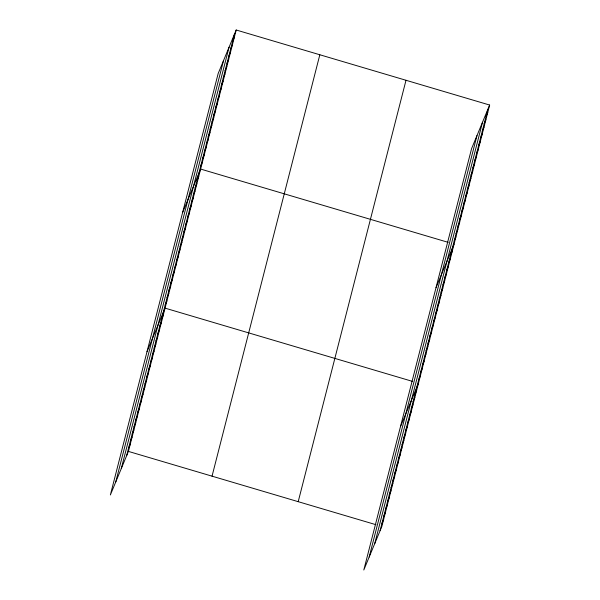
<?xml version="1.0" encoding="UTF-8"?>
<svg xmlns="http://www.w3.org/2000/svg" width="600" height="600" viewBox="0 0 600 600"><rect width="100%" height="100%" fill="white"/><g stroke="black" fill="none" stroke-linecap="round" stroke-linejoin="round"><path stroke-width="0.9" d="M115.74 481.987L223.53 60.578M121.275 468.615L229.065 47.205M126.653 455.632L234.442 34.23M236.197 30L218.153 73.56L110.363 494.963L128.407 451.403L236.197 30L489.638 105.038L381.847 526.44L363.803 570L471.592 148.597L489.638 105.038M212.04 476.168L319.83 54.765M298.207 501.675L406.005 80.273M369.18 557.018L476.97 135.615M374.722 543.645L482.513 122.243M380.093 530.67L487.89 109.267M232.575 41.55L234.322 37.32M230.7 48.87L232.455 44.64M228.825 56.19L230.58 51.96M226.958 63.502L228.705 59.28M225.083 70.823L226.837 66.593M223.208 78.142L224.962 73.912M221.34 85.463L223.087 81.233M219.465 92.782L221.22 88.552M217.597 100.102L219.345 95.873M215.722 107.422L217.478 103.192M213.847 114.743L215.603 110.512M211.98 122.062L213.728 117.833M210.105 129.375L211.86 125.153M208.23 136.695L209.985 132.465M206.362 144.015L208.11 139.785M204.487 151.335L206.243 147.105M202.62 158.655L204.368 154.425M200.745 165.975L202.5 161.745M182.58 212.625L200.625 169.065L448.215 242.362M197.002 180.615L198.75 176.385M195.127 187.935L196.882 183.705M193.252 195.248L195.007 191.025M191.385 202.567L193.132 198.337M189.51 209.888L191.265 205.657M187.642 217.208L189.39 212.978M185.767 224.528L187.523 220.298M183.892 231.847L185.648 227.618M182.025 239.167L183.773 234.938M180.15 246.487L181.905 242.257M178.275 253.808L180.03 249.577M176.407 261.12L178.155 256.89M174.532 268.44L176.288 264.21M172.665 275.76L174.413 271.53M170.79 283.08L172.545 278.85M168.915 290.4L170.67 286.17M167.047 297.72L168.795 293.49M165.172 305.04L166.928 300.81M147.007 351.69L165.053 308.13L412.643 381.428M161.468 319.522L163.222 315.293M159.637 326.685L161.385 322.455M157.8 333.847L159.555 329.618M155.97 341.01L157.725 336.78M154.14 348.18L155.887 343.95M152.31 355.343L154.058 351.112M150.472 362.505L152.227 358.275M148.642 369.668L150.39 365.438M146.812 376.83L148.56 372.6M144.975 384L146.73 379.77M143.145 391.162L144.892 386.933M141.315 398.325L143.062 394.095M139.477 405.487L141.233 401.257M137.648 412.65L139.395 408.42M135.817 419.812L137.565 415.582M133.98 426.982L135.735 422.752M132.15 434.145L133.898 429.915M130.32 441.308L132.067 437.077M128.483 448.47L130.238 444.24M486.015 116.58L487.77 112.35M484.14 123.9L485.895 119.67M482.272 131.22L484.02 126.99M480.397 138.54L482.153 134.31M478.53 145.86L480.278 141.63M476.655 153.18L478.41 148.95M474.78 160.5L476.535 156.27M472.912 167.82L474.66 163.59M471.037 175.14L472.793 170.91M469.162 182.453L470.918 178.222M467.295 189.773L469.043 185.542M465.42 197.093L467.175 192.862M463.553 204.413L465.3 200.183M461.678 211.733L463.433 207.502M459.803 219.053L461.558 214.822M457.935 226.373L459.683 222.142M456.06 233.692L457.815 229.462M454.185 241.013L455.94 236.782M436.028 287.655L454.065 244.095M450.442 255.645L452.197 251.415M448.575 262.965L450.322 258.735M446.7 270.285L448.455 266.055M444.825 277.605L446.58 273.375M442.957 284.925L444.705 280.695M441.082 292.245L442.838 288.015M439.207 299.565L440.963 295.335M437.34 306.877L439.088 302.655M435.465 314.197L437.22 309.968M433.597 321.517L435.345 317.288M431.722 328.837L433.478 324.608M429.847 336.157L431.603 331.928M427.98 343.478L429.728 339.248M426.105 350.798L427.86 346.567M424.23 358.118L425.985 353.888M422.362 365.438L424.11 361.207M420.487 372.75L422.243 368.528M418.62 380.07L420.368 375.84M400.455 426.72L418.5 383.16M414.915 394.553L416.662 390.322M413.077 401.722L414.832 397.493M411.248 408.885L413.002 404.655M409.418 416.048L411.165 411.817M407.58 423.21L409.335 418.98M405.75 430.373L407.505 426.143M403.92 437.543L405.668 433.312M402.082 444.705L403.838 440.475M400.252 451.868L402.007 447.638M398.423 459.03L400.17 454.8M396.585 466.192L398.34 461.963M394.755 473.355L396.51 469.132M392.925 480.525L394.673 476.295M391.088 487.688L392.842 483.457M389.257 494.85L391.013 490.62M387.428 502.013L389.175 497.783M385.59 509.175L387.345 504.945M383.76 516.345L385.515 512.115M381.93 523.507L383.678 519.278M128.407 451.403L375.99 524.707"/></g></svg>
